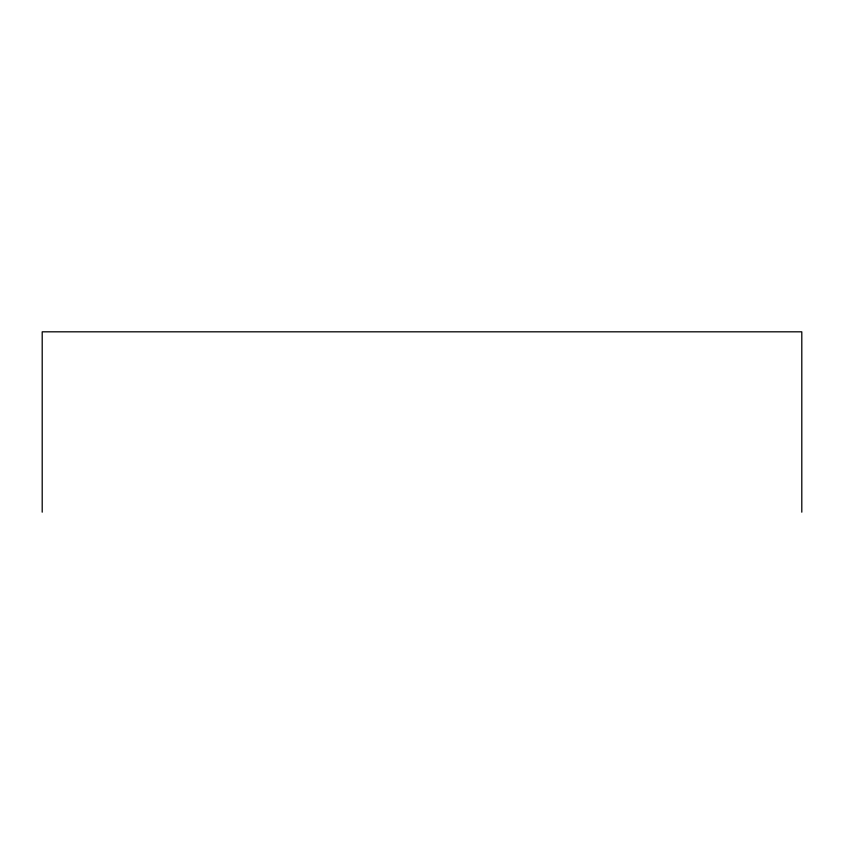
<?xml version="1.0" encoding="UTF-8"?>
<svg xmlns="http://www.w3.org/2000/svg" width="844" height="844" viewBox="0 0 844 844"><rect width="100%" height="100%" fill="white"/><g stroke="black" fill="none" stroke-linecap="round" stroke-linejoin="round"><path stroke-width="1.27" d="M801.8 512.181L801.8 331.819L42.2 331.819L42.2 512.181"/></g></svg>
